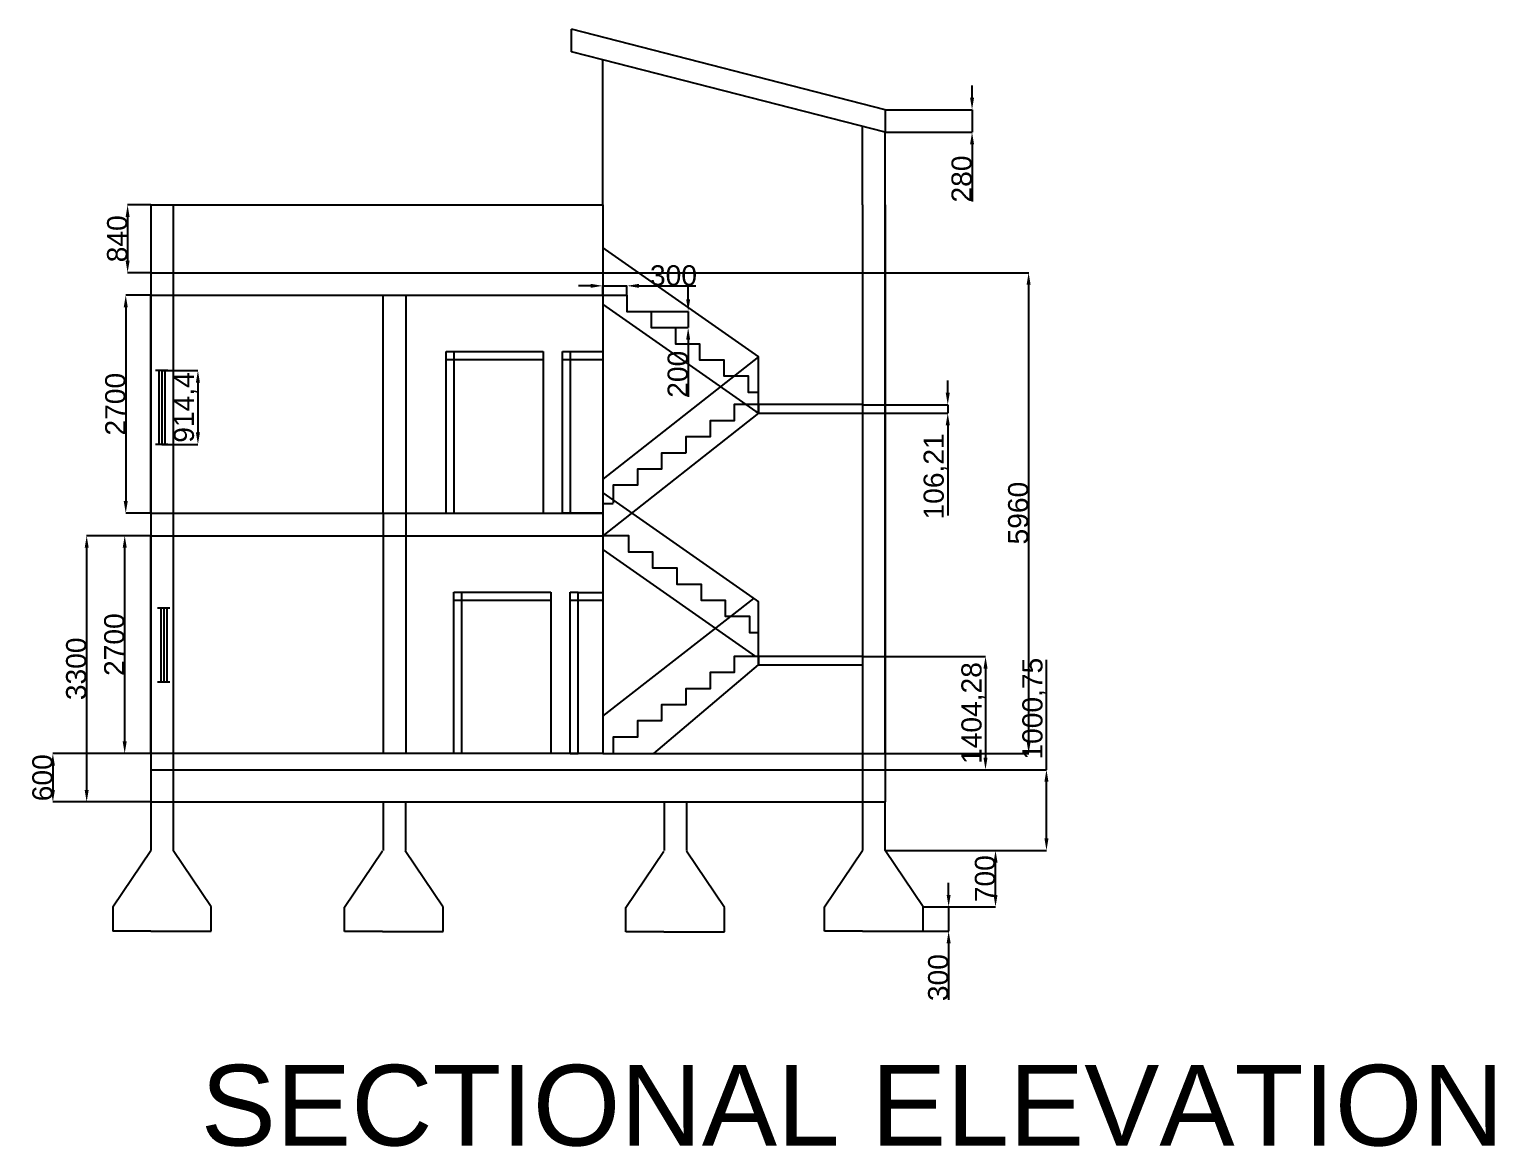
# Model space of a CAD drawing. Header units: millimetres. Extents: x -102523 to 73157, y -14413 to 2850.
# Drawn here: x 55002 to 73157, y -14413 to -563 of the extents above; entities that cross this region are included whole.
import ezdxf

# ---------------------------------------------------------------- set-up
doc = ezdxf.new("R2010")
doc.units = ezdxf.units.MM
doc.styles.get("Standard").update_dxf_attribs({"font": 'arial.ttf'})
doc.dimstyles.new('ISO-25', dxfattribs={"dimtxt": 250, "dimasz": 150, "dimexe": 1.25, "dimexo": 0.625, "dimtad": 1, "dimtxsty": 'Standard', "dimcen": 2.5, "dimadec": 0, "dimazin": 0, "dimtfac": 1, "dimtmove": 0, "dimatfit": 3, "dimfxl": 1, "dimarcsym": 0})

# ---------------------------------------------------------------- blocks, each defined once
blk = doc.blocks.new('*D37')
at = {"color": 0, "lineweight": -2, "transparency": 16777216}
for p, q in [((56506, -2740), (56219, -2740)), ((56220, -2890), (56220, -3430)), ((56506, -3580), (56219, -3580))]:
    blk.add_line(p, q, dxfattribs=at)
at = {"color": 0, "transparency": 16777216}
for points in [[(56195, -2890), (56245, -2890), (56220, -2740)], [(56195, -3430), (56245, -3430), (56220, -3580)]]:
    blk.add_solid(points, dxfattribs=at)
at = {"layer": 'Defpoints', "color": 0, "transparency": 16777216}
for p in [(56506, -2740), (56220, -3580), (56506, -3580)]:
    blk.add_point(p, dxfattribs=at)
at = {"color": 0, "transparency": 16777216, "insert": (56092, -3160), "char_height": 250, "attachment_point": 5, "rotation": 90}
blk.add_mtext('840', dxfattribs=at)
blk = doc.blocks.new('*D38')
at = {"color": 0, "lineweight": -2, "transparency": 16777216}
for p, q in [((56506, -3860), (56196, -3860)), ((56197, -4010), (56197, -6410)), ((56506, -6560), (56196, -6560))]:
    blk.add_line(p, q, dxfattribs=at)
at = {"color": 0, "transparency": 16777216}
for points in [[(56172, -4010), (56222, -4010), (56197, -3860)], [(56172, -6410), (56222, -6410), (56197, -6560)]]:
    blk.add_solid(points, dxfattribs=at)
at = {"layer": 'Defpoints', "color": 0, "transparency": 16777216}
for p in [(56506, -3860), (56197, -6560), (56506, -6560)]:
    blk.add_point(p, dxfattribs=at)
at = {"color": 0, "transparency": 16777216, "insert": (56069, -5210), "char_height": 250, "attachment_point": 5, "rotation": 90}
blk.add_mtext('2700', dxfattribs=at)
blk = doc.blocks.new('*D39')
at = {"color": 0, "lineweight": -2, "transparency": 16777216}
for p, q in [((56506, -6840), (56183, -6840)), ((56184, -9390), (56184, -6990)), ((56506, -9540), (56183, -9540))]:
    blk.add_line(p, q, dxfattribs=at)
at = {"color": 0, "transparency": 16777216}
for points in [[(56159, -6990), (56209, -6990), (56184, -6840)], [(56159, -9390), (56209, -9390), (56184, -9540)]]:
    blk.add_solid(points, dxfattribs=at)
at = {"layer": 'Defpoints', "color": 0, "transparency": 16777216}
for p in [(56184, -6840), (56506, -6840), (56506, -9540)]:
    blk.add_point(p, dxfattribs=at)
at = {"color": 0, "transparency": 16777216, "insert": (56056, -8190), "char_height": 250, "attachment_point": 5, "rotation": 90}
blk.add_mtext('2700', dxfattribs=at)
blk = doc.blocks.new('*D40')
at = {"color": 0, "lineweight": -2, "transparency": 16777216}
for p, q in [((56506, -6840), (55712, -6840)), ((55713, -9990), (55713, -6990)), ((56506, -10140), (55712, -10140))]:
    blk.add_line(p, q, dxfattribs=at)
at = {"color": 0, "transparency": 16777216}
for points in [[(55688, -6990), (55738, -6990), (55713, -6840)], [(55688, -9990), (55738, -9990), (55713, -10140)]]:
    blk.add_solid(points, dxfattribs=at)
at = {"layer": 'Defpoints', "color": 0, "transparency": 16777216}
for p in [(55713, -6840), (56506, -6840), (56506, -10140)]:
    blk.add_point(p, dxfattribs=at)
at = {"color": 0, "transparency": 16777216, "insert": (55584, -8490), "char_height": 250, "attachment_point": 5, "rotation": 90}
blk.add_mtext('3300', dxfattribs=at)
blk = doc.blocks.new('*D43')
at = {"color": 0, "lineweight": -2, "transparency": 16777216}
for p, q in [((66381, -5066), (66381, -4916)), ((65327, -5216), (66382, -5216)), ((66381, -5216), (66381, -5322)), ((65327, -5322), (66382, -5322)), ((66381, -5472), (66381, -6589))]:
    blk.add_line(p, q, dxfattribs=at)
at = {"color": 0, "transparency": 16777216}
for points in [[(66356, -5066), (66406, -5066), (66381, -5216)], [(66356, -5472), (66406, -5472), (66381, -5322)]]:
    blk.add_solid(points, dxfattribs=at)
at = {"layer": 'Defpoints', "color": 0, "transparency": 16777216}
for p in [(65326, -5216), (65326, -5322), (66381, -5322)]:
    blk.add_point(p, dxfattribs=at)
at = {"color": 0, "transparency": 16777216, "insert": (66230, -6105), "char_height": 250, "attachment_point": 5, "rotation": 90}
blk.add_mtext('106,21', dxfattribs=at)
blk = doc.blocks.new('*D44')
at = {"color": 0, "lineweight": -2, "transparency": 16777216}
for p, q in [((62107, -3580), (67384, -3580)), ((67383, -3730), (67383, -9390)), ((62107, -9540), (67384, -9540))]:
    blk.add_line(p, q, dxfattribs=at)
at = {"color": 0, "transparency": 16777216}
for points in [[(67358, -3730), (67408, -3730), (67383, -3580)], [(67358, -9390), (67408, -9390), (67383, -9540)]]:
    blk.add_solid(points, dxfattribs=at)
at = {"layer": 'Defpoints', "color": 0, "transparency": 16777216}
for p in [(62106, -3580), (62106, -9540), (67383, -9540)]:
    blk.add_point(p, dxfattribs=at)
at = {"color": 0, "transparency": 16777216, "insert": (67255, -6560), "char_height": 250, "attachment_point": 5, "rotation": 90}
blk.add_mtext('5960', dxfattribs=at)
blk = doc.blocks.new('*D45')
at = {"color": 0, "lineweight": -2, "transparency": 16777216}
for p, q in [((65327, -8336), (66850, -8336)), ((66849, -8486), (66849, -9590)), ((65327, -9740), (66850, -9740))]:
    blk.add_line(p, q, dxfattribs=at)
at = {"color": 0, "transparency": 16777216}
for points in [[(66824, -8486), (66874, -8486), (66849, -8336)], [(66824, -9590), (66874, -9590), (66849, -9740)]]:
    blk.add_solid(points, dxfattribs=at)
at = {"layer": 'Defpoints', "color": 0, "transparency": 16777216}
for p in [(65326, -8336), (65326, -9740), (66849, -9740)]:
    blk.add_point(p, dxfattribs=at)
at = {"color": 0, "transparency": 16777216, "insert": (66698, -9038), "char_height": 250, "attachment_point": 5, "rotation": 90}
blk.add_mtext('1404,28', dxfattribs=at)
blk = doc.blocks.new('*D46')
at = {"color": 0, "lineweight": -2, "transparency": 16777216}
for p, q in [((66392, -11291), (66392, -11141)), ((66076, -11441), (66393, -11441)), ((66392, -11441), (66392, -11741)), ((66076, -11741), (66393, -11741)), ((66392, -11891), (66392, -12594))]:
    blk.add_line(p, q, dxfattribs=at)
at = {"color": 0, "transparency": 16777216}
for points in [[(66367, -11291), (66417, -11291), (66392, -11441)], [(66367, -11891), (66417, -11891), (66392, -11741)]]:
    blk.add_solid(points, dxfattribs=at)
at = {"layer": 'Defpoints', "color": 0, "transparency": 16777216}
for p in [(66075, -11441), (66075, -11741), (66392, -11741)]:
    blk.add_point(p, dxfattribs=at)
at = {"color": 0, "transparency": 16777216, "insert": (66264, -12317), "char_height": 250, "attachment_point": 5, "rotation": 90}
blk.add_mtext('300', dxfattribs=at)
blk = doc.blocks.new('*D47')
at = {"color": 0, "lineweight": -2, "transparency": 16777216}
for p, q in [((65606, -10741), (66974, -10741)), ((66973, -11291), (66973, -10891)), ((66076, -11441), (66974, -11441))]:
    blk.add_line(p, q, dxfattribs=at)
at = {"color": 0, "transparency": 16777216}
for points in [[(66948, -10891), (66998, -10891), (66973, -10741)], [(66948, -11291), (66998, -11291), (66973, -11441)]]:
    blk.add_solid(points, dxfattribs=at)
at = {"layer": 'Defpoints', "color": 0, "transparency": 16777216}
for p in [(65605, -10741), (66973, -10741), (66075, -11441)]:
    blk.add_point(p, dxfattribs=at)
at = {"color": 0, "transparency": 16777216, "insert": (66844, -11091), "char_height": 250, "attachment_point": 5, "rotation": 90}
blk.add_mtext('700', dxfattribs=at)
blk = doc.blocks.new('*D48')
at = {"color": 0, "lineweight": -2, "transparency": 16777216}
for p, q in [((67604, -9740), (67604, -8379)), ((65607, -9740), (67605, -9740)), ((67604, -10591), (67604, -9890)), ((65606, -10741), (67605, -10741))]:
    blk.add_line(p, q, dxfattribs=at)
at = {"color": 0, "transparency": 16777216}
for points in [[(67579, -9890), (67629, -9890), (67604, -9740)], [(67579, -10591), (67629, -10591), (67604, -10741)]]:
    blk.add_solid(points, dxfattribs=at)
at = {"layer": 'Defpoints', "color": 0, "transparency": 16777216}
for p in [(65606, -9740), (67604, -9740), (65605, -10741)]:
    blk.add_point(p, dxfattribs=at)
at = {"color": 0, "transparency": 16777216, "insert": (67453, -8984), "char_height": 250, "attachment_point": 5, "rotation": 90}
blk.add_mtext('1000,75', dxfattribs=at)
blk = doc.blocks.new('*D49')
at = {"color": 0, "lineweight": -2, "transparency": 16777216}
for p, q in [((61956, -3743), (61806, -3743)), ((62106, -3860), (62106, -3742)), ((62106, -3743), (62406, -3743)), ((62406, -3860), (62406, -3742)), ((62556, -3743), (63259, -3743))]:
    blk.add_line(p, q, dxfattribs=at)
at = {"color": 0, "transparency": 16777216}
for points in [[(61956, -3718), (61956, -3768), (62106, -3743)], [(62556, -3718), (62556, -3768), (62406, -3743)]]:
    blk.add_solid(points, dxfattribs=at)
at = {"layer": 'Defpoints', "color": 0, "transparency": 16777216}
for p in [(62406, -3743), (62106, -3860), (62406, -3860)]:
    blk.add_point(p, dxfattribs=at)
at = {"color": 0, "transparency": 16777216, "insert": (62983, -3615), "char_height": 250, "attachment_point": 5}
blk.add_mtext('300', dxfattribs=at)
blk = doc.blocks.new('*D50')
at = {"color": 0, "lineweight": -2, "transparency": 16777216}
for p, q in [((63165, -3910), (63165, -3760)), ((62707, -4060), (63166, -4060)), ((63165, -4060), (63165, -4260)), ((62707, -4260), (63166, -4260)), ((63165, -4410), (63165, -5117))]:
    blk.add_line(p, q, dxfattribs=at)
at = {"color": 0, "transparency": 16777216}
for points in [[(63140, -3910), (63190, -3910), (63165, -4060)], [(63140, -4410), (63190, -4410), (63165, -4260)]]:
    blk.add_solid(points, dxfattribs=at)
at = {"layer": 'Defpoints', "color": 0, "transparency": 16777216}
for p in [(62706, -4060), (62706, -4260), (63165, -4260)]:
    blk.add_point(p, dxfattribs=at)
at = {"color": 0, "transparency": 16777216, "insert": (63037, -4839), "char_height": 250, "attachment_point": 5, "rotation": 90}
blk.add_mtext('200', dxfattribs=at)
blk = doc.blocks.new('*D51')
at = {"color": 0, "lineweight": -2, "transparency": 16777216}
for p, q in [((66682, -1410), (66682, -1260)), ((65607, -1560), (66683, -1560)), ((66682, -1560), (66682, -1840)), ((65607, -1840), (66683, -1840)), ((66682, -1990), (66682, -2697))]:
    blk.add_line(p, q, dxfattribs=at)
at = {"color": 0, "transparency": 16777216}
for points in [[(66657, -1410), (66707, -1410), (66682, -1560)], [(66657, -1990), (66707, -1990), (66682, -1840)]]:
    blk.add_solid(points, dxfattribs=at)
at = {"layer": 'Defpoints', "color": 0, "transparency": 16777216}
for p in [(65606, -1560), (65606, -1840), (66682, -1840)]:
    blk.add_point(p, dxfattribs=at)
at = {"color": 0, "transparency": 16777216, "insert": (66554, -2419), "char_height": 250, "attachment_point": 5, "rotation": 90}
blk.add_mtext('280', dxfattribs=at)
blk = doc.blocks.new('*D52')
at = {"color": 0, "lineweight": -2, "transparency": 16777216}
for p, q in [((56506, -9540), (55293, -9540)), ((55294, -9690), (55294, -9990)), ((56506, -10140), (55293, -10140))]:
    blk.add_line(p, q, dxfattribs=at)
at = {"color": 0, "transparency": 16777216}
for points in [[(55269, -9690), (55319, -9690), (55294, -9540)], [(55269, -9990), (55319, -9990), (55294, -10140)]]:
    blk.add_solid(points, dxfattribs=at)
at = {"layer": 'Defpoints', "color": 0, "transparency": 16777216}
for p in [(56506, -9540), (55294, -10140), (56506, -10140)]:
    blk.add_point(p, dxfattribs=at)
at = {"color": 0, "transparency": 16777216, "insert": (55166, -9840), "char_height": 250, "attachment_point": 5, "rotation": 90}
blk.add_mtext('600', dxfattribs=at)
blk = doc.blocks.new('Window - Wood Frame 36 in. Wide plan')
for p, q in [((0, 6), (0, 0)), ((0, 4.5), (36, 4.5)), ((0, 3), (36, 3)), ((0, 1.5), (36, 1.5)), ((36, 6), (36, 0))]:
    blk.add_line(p, q)
blk = doc.blocks.new('*D54')
at = {"color": 0, "lineweight": -2, "transparency": 16777216}
for p, q in [((56644, -4793), (57092, -4793)), ((57091, -4943), (57091, -5558)), ((56644, -5708), (57092, -5708))]:
    blk.add_line(p, q, dxfattribs=at)
at = {"color": 0, "transparency": 16777216}
for points in [[(57066, -4943), (57116, -4943), (57091, -4793)], [(57066, -5558), (57116, -5558), (57091, -5708)]]:
    blk.add_solid(points, dxfattribs=at)
at = {"layer": 'Defpoints', "color": 0, "transparency": 16777216}
for p in [(56643, -4793), (56643, -5708), (57091, -5708)]:
    blk.add_point(p, dxfattribs=at)
at = {"color": 0, "transparency": 16777216, "insert": (56940, -5251), "char_height": 250, "attachment_point": 5, "rotation": 90}
blk.add_mtext('914,4', dxfattribs=at)

msp = doc.modelspace()

# ---------------------------------------------------------------- linework, layer by layer
for p, q in [((61718.312, -843.452), (61718.312, -563.452)), ((65606.431, -1560.221), (61718.312, -563.452)), ((62106.431, -940.221), (61718.312, -843.452)), ((62106.431, -2740.221), (62106.431, -940.221)), ((65606.431, -1840.221), (62106.431, -940.221)), ((65606.431, -1560.221), (65606.431, -1840.221)), ((65326.431, -2740.221), (65326.431, -1768.221)), ((65606.431, -9540.221), (65606.431, -1840.221)), ((56506.431, -2740.221), (56506.431, -9540.221)), ((56506.431, -2740.221), (62106.431, -2740.221)), ((56786.431, -2740.221), (56786.431, -9540.221)), ((62106.431, -2740.221), (62106.431, -9540.221)), ((65326.431, -2740.221), (65326.431, -9540.221)), ((65606.431, -2740.221), (65606.431, -9540.221)), ((62106.431, -3272.629), (62135.885, -3291.535)), ((62135.885, -3291.535), (64036.431, -4622.312)), ((56506.431, -3580.221), (62106.431, -3580.221)), ((56506.431, -6560.221), (56506.431, -3860.221)), ((56506.431, -3860.221), (62106.431, -3860.221)), ((59386.431, -6560.221), (59386.431, -3860.221)), ((59386.431, -3860.221), (59666.431, -3860.221)), ((59666.431, -3860.221), (59666.431, -6560.221)), ((62104.405, -3970.787), (64004.951, -5301.563)), ((60166.431, -6560.221), (60166.431, -4557.337)), ((60166.431, -4557.337), (61366.431, -4557.337)), ((60166.431, -4657.337), (61366.431, -4657.337)), ((60266.431, -6560.221), (60266.431, -4557.337)), ((61366.431, -4557.337), (61366.431, -6560.221)), ((61606.431, -6560.221), (61606.431, -4557.337)), ((61606.431, -4557.337), (62106.431, -4557.337)), ((61606.431, -4657.337), (62106.431, -4657.337)), ((61706.431, -6560.221), (61706.431, -4557.337)), ((64036.431, -4622.312), (62106.431, -6140.817)), ((64036.431, -5321.715), (64036.431, -4622.312)), ((64036.431, -5321.715), (62106.431, -6840.221)), ((64036.431, -5321.715), (64004.951, -5301.563)), ((60266.431, -6560.221), (60266.431, -6280.221)), ((60266.431, -6560.221), (60266.431, -6280.221)), ((62106.431, -6308.037), (64006.976, -7638.813)), ((62106.431, -6308.037), (64006.976, -7638.813)), ((62106.431, -6308.037), (64006.976, -7638.813)), ((62106.431, -6308.037), (64006.976, -7638.813)), ((62106.431, -6308.037), (64006.976, -7638.813)), ((62106.675, -6439.876), (62237.08, -6439.876)), ((56506.431, -6560.221), (62106.431, -6560.221)), ((56786.431, -6560.221), (59386.431, -6560.221)), ((59386.431, -6560.221), (59386.431, -9540.221)), ((59666.431, -6560.221), (59666.431, -9540.221)), ((59666.431, -6560.221), (60166.431, -6560.221)), ((62106.431, -6560.221), (61606.431, -6560.221)), ((56506.431, -9540.221), (56506.431, -6840.221)), ((56506.431, -6840.221), (62106.431, -6840.221)), ((62110.114, -7013.484), (63998.776, -8335.939)), ((60261.477, -9541.696), (60261.477, -7538.813)), ((60261.477, -7538.813), (61461.477, -7538.813)), ((60361.477, -9541.696), (60361.477, -7538.813)), ((61461.477, -7538.813), (61461.477, -9541.696)), ((61701.477, -9541.696), (61701.477, -7538.813)), ((61701.477, -7538.813), (61801.477, -7538.813)), ((61800.307, -7541.935), (62106.431, -7541.935)), ((61801.477, -9541.696), (61801.477, -7538.813)), ((62106.431, -9076.592), (63980.061, -7619.967)), ((60261.477, -7638.813), (61461.477, -7638.813)), ((61701.477, -7638.813), (61801.477, -7638.813)), ((61801.477, -7638.813), (62106.431, -7638.813)), ((64006.976, -7638.813), (64036.431, -7660.317)), ((64036.431, -8442.15), (64036.431, -7660.317)), ((62740.009, -9540.221), (64036.431, -8442.15)), ((62106.431, -9540.221), (56506.431, -9540.221)), ((56506.431, -9540.221), (56506.431, -10140.221)), ((56506.431, -9540.221), (56506.431, -9740.221)), ((56786.431, -9540.221), (56786.431, -10740.221)), ((61801.477, -9541.696), (61701.477, -9541.696)), ((62106.431, -9540.221), (65326.431, -9540.221)), ((62106.431, -9540.221), (64036.431, -9540.221)), ((65326.431, -9540.221), (65326.431, -10140.221)), ((65606.431, -9540.221), (65606.431, -10140.221)), ((56506.431, -9740.221), (65326.431, -9740.221)), ((56506.431, -10140.221), (65606.431, -10140.221)), ((56506.431, -10140.221), (56506.431, -10740.221)), ((56786.431, -10140.221), (59386.431, -10140.221)), ((59386.431, -10140.221), (59386.431, -10640.221)), ((59666.431, -10640.221), (59666.431, -10140.221)), ((59666.431, -10140.221), (62866.431, -10140.221)), ((62866.431, -10140.221), (62866.431, -10740.221)), ((63146.431, -10740.221), (63146.431, -10140.221)), ((65325.348, -10140.974), (65325.348, -10740.974)), ((65605.348, -10740.974), (65605.348, -10140.221)), ((59386.431, -10640.221), (59386.431, -10740.221)), ((59666.431, -10740.221), (59666.431, -10640.221)), ((56036.431, -11440.221), (56506.431, -10740.221)), ((57256.431, -11440.221), (56786.431, -10740.221)), ((58908.475, -11444.256), (59378.475, -10744.256)), ((60128.475, -11444.256), (59658.475, -10744.256)), ((62393.303, -11448.62), (62863.303, -10748.62)), ((63613.303, -11448.62), (63143.303, -10748.62)), ((64855.348, -11440.974), (65325.348, -10740.974)), ((66075.348, -11440.974), (65605.348, -10740.974)), ((56036.431, -11440.221), (56036.431, -11740.221)), ((57256.431, -11740.221), (57256.431, -11440.221)), ((58908.475, -11744.256), (58908.475, -11444.256)), ((60128.475, -11744.256), (60128.475, -11444.256)), ((62393.303, -11748.62), (62393.303, -11448.62)), ((63613.303, -11748.62), (63613.303, -11448.62)), ((64855.348, -11740.974), (64855.348, -11440.974)), ((66075.348, -11740.974), (66075.348, -11440.974)), ((56506.431, -11740.221), (56036.431, -11740.221)), ((56506.431, -11740.221), (56786.431, -11740.221)), ((56786.431, -11740.221), (57256.431, -11740.221)), ((59378.475, -11744.256), (58908.475, -11744.256)), ((59378.475, -11744.256), (59658.475, -11744.256)), ((59658.475, -11744.256), (60128.475, -11744.256)), ((62863.303, -11748.62), (62393.303, -11748.62)), ((62863.303, -11748.62), (63143.303, -11748.62)), ((63143.303, -11748.62), (63613.303, -11748.62)), ((65325.348, -11740.974), (64855.348, -11740.974)), ((65325.348, -11740.974), (65605.348, -11740.974)), ((65605.348, -11740.974), (66075.348, -11740.974))]:
    msp.add_line(p, q)
for points in [[(62106.431, -3860.221), (62406.431, -3860.221), (62406.431, -4060.221), (62706.431, -4060.221), (62706.431, -4260.221), (63006.431, -4260.221), (63006.431, -4460.221), (63306.431, -4460.221), (63306.431, -4660.221), (63606.431, -4660.221), (63606.431, -4860.221), (63906.431, -4860.221), (63906.431, -5060.221), (64036.431, -5060.221)], [(64036.431, -5215.505), (63736.431, -5215.505), (63736.431, -5415.505), (63436.431, -5415.505), (63436.431, -5615.505), (63136.431, -5615.505), (63136.431, -5815.505)], [(65326.431, -5215.505), (64036.431, -5215.505), (64036.431, -5321.715), (65326.431, -5321.715)], [(63136.431, -5815.505), (62836.431, -5815.505), (62836.431, -6015.505), (62536.431, -6015.505), (62536.431, -6215.505), (62236.431, -6215.505), (62236.431, -6235.505), (62236.431, -6435.505)], [(62124.543, -6838.642), (62424.543, -6838.642), (62424.543, -7038.642), (62724.543, -7038.642), (62724.543, -7238.642), (63024.543, -7238.642), (63024.543, -7438.642), (63324.543, -7438.642), (63324.543, -7638.642), (63624.543, -7638.642), (63624.543, -7838.642), (63924.543, -7838.642), (63924.543, -8038.642), (64036.431, -8038.642)], [(64036.431, -8335.939), (63736.431, -8335.939), (63736.431, -8535.939), (63436.431, -8535.939), (63436.431, -8735.939), (63136.431, -8735.939), (63136.431, -8935.939), (62836.431, -8935.939), (62836.431, -9135.939), (62536.431, -9135.939), (62536.431, -9335.939), (62236.431, -9335.939), (62236.431, -9535.939)], [(65326.431, -8335.939), (64036.431, -8335.939), (64036.431, -8442.15), (65326.431, -8442.15)]]:
    msp.add_lwpolyline(points)

# ---------------------------------------------------------------- block references
at = {"xscale": 25.4, "yscale": 25.4, "zscale": 25.4, "rotation": 270}
for p in [(56566.699, -4793.359), (56592.335, -7738.741)]:
    msp.add_blockref('Window - Wood Frame 36 in. Wide plan', p, dxfattribs=at)

# ---------------------------------------------------------------- texts
at = {"insert": (57125.858, -13398.478), "char_height": 1000, "width": 15892.72772, "attachment_point": 1}
msp.add_mtext('SECTIONAL ELEVATION', dxfattribs=at)

# ---------------------------------------------------------------- dimensions: what is measured, and where the dimension line sits
for base, p1, p2, picture, middle in [((66681.954, -1840.221), (65606.431, -1560.221), (65606.431, -1840.221), '*D51', (66553.686, -2418.728)), ((56220.485, -3580.221), (56506.431, -2740.221), (56506.431, -3580.221), '*D37', (56092.216, -3160.221)), ((67383.191, -9540.221), (62106.431, -3580.221), (62106.431, -9540.221), '*D44', (67254.923, -6560.221)), ((63165.143, -4260.221), (62706.431, -4060.221), (62706.431, -4260.221), '*D50', (63036.875, -4838.728)), ((56196.798, -6560.221), (56506.431, -3860.221), (56506.431, -6560.221), '*D38', (56068.53, -5210.221)), ((57090.696, -5707.759), (56642.899, -4793.359), (56642.899, -5707.759), '*D54', (56939.832, -5250.559)), ((66380.797, -5321.715), (65326.431, -5215.505), (65326.431, -5321.715), '*D43', (66229.933, -6105.372)), ((55712.815, -6840.221), (56506.431, -10140.221), (56506.431, -6840.221), '*D40', (55584.462, -8490.221)), ((56184.348, -6840.221), (56506.431, -9540.221), (56506.431, -6840.221), '*D39', (56056.08, -8190.221)), ((66849.164, -9740.221), (65326.431, -8335.939), (65326.431, -9740.221), '*D45', (66698.3, -9038.08)), ((67603.855, -9740.221), (65605.348, -10740.974), (65606.431, -9740.221), '*D48', (67452.992, -8984.377)), ((55294.409, -10140.221), (56506.431, -9540.221), (56506.431, -10140.221), '*D52', (55166.14, -9840.221)), ((66972.504, -10740.974), (66075.348, -11440.974), (65605.348, -10740.974), '*D47', (66844.235, -11090.974)), ((66392.11, -11740.974), (66075.348, -11440.974), (66075.348, -11740.974), '*D46', (66263.756, -12317.264))]:
    dim = msp.add_linear_dim(base=base, p1=p1, p2=p2, angle=90, dimstyle='ISO-25')
    dim.commit()
    dim.dimension.update_dxf_attribs({"geometry": picture, "text_midpoint": middle})
dim = msp.add_linear_dim(base=(62406.431, -3743.131), p1=(62106.431, -3860.221), p2=(62406.431, -3860.221), dimstyle='ISO-25')
dim.commit()
dim.dimension.update_dxf_attribs({"geometry": '*D49', "text_midpoint": (62982.721, -3614.777)})

doc.saveas('drawing.dxf')
